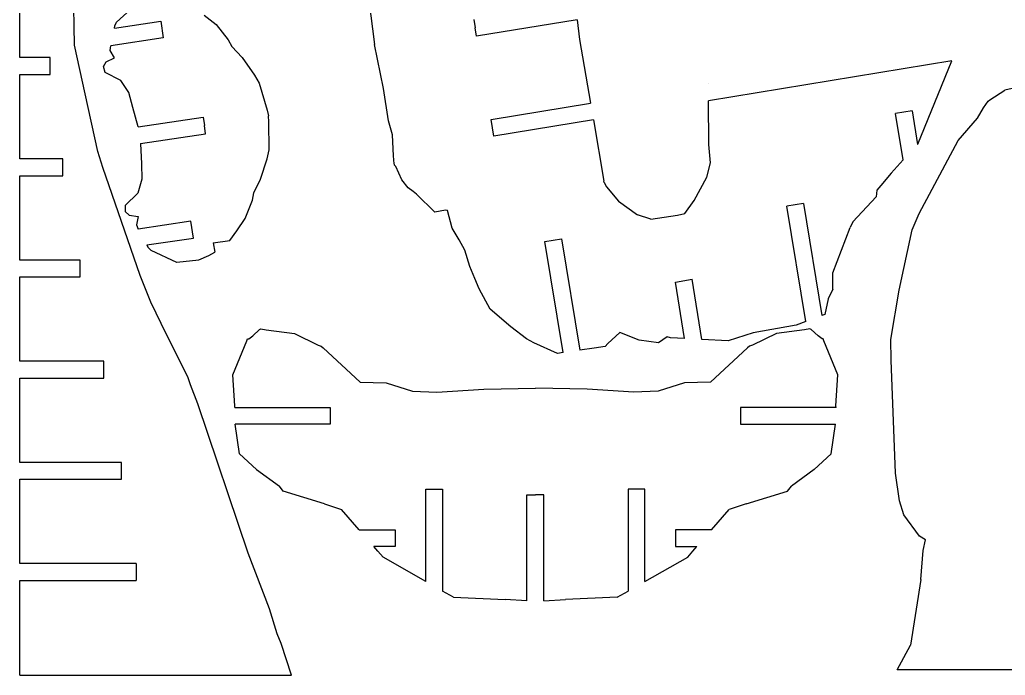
# Model space of a CAD drawing. Extents: x -403 to 998, y -258 to 587.
# Drawn here: x 71.4 to 287.7, y 47.8 to 191.6 of the extents above; entities that cross this region are included whole.
import ezdxf

# ---------------------------------------------------------------- set-up
doc = ezdxf.new("R2010")
doc.units = 0
doc.header["$MEASUREMENT"] = 0
doc.layers.add('LAYER_1', color=7, linetype='CONTINUOUS')

msp = doc.modelspace()

# ---------------------------------------------------------------- linework, layer by layer
at = {"layer": 'LAYER_1'}
for points in [[(71.3919, 183.2862), (71.3919, 183.2862), (71.3919, 201.7861), (71.3919, 201.7861)], [(83.4061, 186.0208), (83.4061, 186.0208), (83.1785, 198.4847), (83.1785, 198.4847)], [(92.6602, 191.0739), (92.6602, 191.0739), (97.2647, 195.2432), (97.2647, 195.2432)], [(148.0273, 195.8908), (148.0273, 195.8908), (149.2472, 186.1474), (149.2472, 186.1474)], [(111.9136, 192.5894), (111.9136, 192.5894), (114.4763, 190.5248), (114.4763, 190.5248)], [(92.1642, 189.7503), (92.1642, 189.7503), (102.3624, 191.2831), (102.3624, 191.2831)], [(92.2393, 190.2691), (92.2393, 190.2691), (92.6602, 191.0739), (92.6602, 191.0739)], [(102.3624, 191.2831), (102.3624, 191.2831), (102.9123, 187.6242), (102.9123, 187.6242)], [(114.4763, 190.5248), (114.4763, 190.5248), (117.1671, 187.174), (117.1671, 187.174)], [(171.0681, 191.6094), (171.0681, 191.6094), (171.3682, 189.7839), (171.3682, 189.7839)], [(193.7217, 191.5837), (193.7217, 191.5837), (171.6683, 187.9584), (171.6683, 187.9584)], [(193.7217, 191.5837), (193.7217, 191.5837), (194.2729, 187.2281), (194.2729, 187.2281)], [(92.1642, 189.7503), (92.1642, 189.7503), (92.2393, 190.2691), (92.2393, 190.2691)], [(171.6683, 187.9584), (171.6683, 187.9584), (171.3682, 189.7839), (171.3682, 189.7839)], [(102.9123, 187.6242), (102.9123, 187.6242), (91.3574, 185.8876), (91.3574, 185.8876)], [(117.1671, 187.174), (117.1671, 187.174), (117.9585, 185.7168), (117.9585, 185.7168)], [(151.2107, 176.5262), (151.2107, 176.5262), (149.2472, 186.1474), (149.2472, 186.1474)], [(194.2729, 187.2281), (194.2729, 187.2281), (196.669, 173.3201), (196.669, 173.3201)], [(85.7725, 175.3234), (85.7725, 175.3234), (83.4061, 186.0208), (83.4061, 186.0208)], [(91.2609, 184.8808), (91.2609, 184.8808), (91.3574, 185.8876), (91.3574, 185.8876)], [(92.1689, 183.2382), (92.1689, 183.2382), (91.2609, 184.8808), (91.2609, 184.8808)], [(117.9585, 185.7168), (117.9585, 185.7168), (120.2014, 183.2953), (120.2014, 183.2953)], [(78.1108, 183.2862), (78.1108, 183.2862), (71.3919, 183.2862), (71.3919, 183.2862)], [(78.1108, 179.5862), (78.1108, 179.5862), (78.1108, 183.2862), (78.1108, 183.2862)], [(89.764, 181.3225), (89.764, 181.3225), (90.3514, 182.3664), (90.3514, 182.3664)], [(90.3514, 182.3664), (90.3514, 182.3664), (92.1689, 183.2382), (92.1689, 183.2382)], [(120.2014, 183.2953), (120.2014, 183.2953), (122.9447, 179.4602), (122.9447, 179.4602)], [(275.9502, 182.6035), (275.9502, 182.6035), (222.5822, 173.8303), (222.5822, 173.8303)], [(268.5381, 164.2735), (268.5381, 164.2735), (275.9502, 182.6035), (275.9502, 182.6035)], [(71.3919, 161.0863), (71.3919, 161.0863), (71.3919, 179.5862), (71.3919, 179.5862)], [(71.3919, 179.5862), (71.3919, 179.5862), (78.1108, 179.5862), (78.1108, 179.5862)], [(90.1245, 180.0349), (90.1245, 180.0349), (89.764, 181.3225), (89.764, 181.3225)], [(93.5857, 178.2567), (93.5857, 178.2567), (90.1245, 180.0349), (90.1245, 180.0349)], [(95.3386, 175.6549), (95.3386, 175.6549), (93.5857, 178.2567), (93.5857, 178.2567)], [(122.9447, 179.4602), (122.9447, 179.4602), (123.9494, 177.6513), (123.9494, 177.6513)], [(123.9494, 177.6513), (123.9494, 177.6513), (125.6704, 171.7827), (125.6704, 171.7827)], [(222.5137, 177.5687), (222.5137, 177.5687), (222.4745, 177.5623), (222.4745, 177.5623)], [(88.5407, 162.6846), (88.5407, 162.6846), (85.7725, 175.3234), (85.7725, 175.3234)], [(96.255, 172.3549), (96.255, 172.3549), (95.3386, 175.6549), (95.3386, 175.6549)], [(152.3401, 169.4241), (152.3401, 169.4241), (151.2107, 176.5262), (151.2107, 176.5262)], [(284.3453, 173.9961), (284.3453, 173.9961), (287.6191, 176.1774), (287.6191, 176.1774)], [(289.2375, 176.4861), (289.2375, 176.4861), (287.6191, 176.1774), (287.6191, 176.1774)], [(174.8548, 169.7341), (174.8548, 169.7341), (196.669, 173.3201), (196.669, 173.3201)], [(222.6538, 164.2614), (222.6538, 164.2614), (222.5822, 173.8303), (222.5822, 173.8303)], [(282.9628, 172.2848), (282.9628, 172.2848), (283.9448, 173.7276), (283.9448, 173.7276)], [(283.9448, 173.7276), (283.9448, 173.7276), (284.3453, 173.9961), (284.3453, 173.9961)], [(97.372, 168.0838), (97.372, 168.0838), (96.255, 172.3549), (96.255, 172.3549)], [(125.6704, 171.7827), (125.6704, 171.7827), (125.9837, 170.5132), (125.9837, 170.5132)], [(267.2569, 171.5955), (267.2569, 171.5955), (263.606, 170.9954), (263.606, 170.9954)], [(265.2753, 160.8408), (265.2753, 160.8408), (263.606, 170.9954), (263.606, 170.9954)], [(267.2569, 171.5955), (267.2569, 171.5955), (268.4715, 164.207), (268.4715, 164.207)], [(281.5932, 169.9944), (281.5932, 169.9944), (282.9628, 172.2848), (282.9628, 172.2848)], [(97.372, 168.0838), (97.372, 168.0838), (111.6425, 170.2286), (111.6425, 170.2286)], [(111.6425, 170.2286), (111.6425, 170.2286), (111.9175, 168.3991), (111.9175, 168.3991)], [(126.0574, 169.2076), (126.0574, 169.2076), (125.9838, 170.5131), (125.9838, 170.5131)], [(126.1374, 163.0924), (126.1374, 163.0924), (126.0574, 169.2076), (126.0574, 169.2076)], [(153.2316, 166.3118), (153.2316, 166.3118), (152.3401, 169.4241), (152.3401, 169.4241)], [(175.455, 166.083), (175.455, 166.083), (174.8548, 169.7341), (174.8548, 169.7341)], [(197.2973, 169.6737), (197.2973, 169.6737), (175.455, 166.083), (175.455, 166.083)], [(197.2973, 169.6737), (197.2973, 169.6737), (199.6273, 156.1497), (199.6273, 156.1497)], [(277.3816, 165.1275), (277.3816, 165.1275), (281.5932, 169.9944), (281.5932, 169.9944)], [(112.1924, 166.5696), (112.1924, 166.5696), (111.9175, 168.3991), (111.9175, 168.3991)], [(97.9219, 164.4249), (97.9219, 164.4249), (112.1924, 166.5696), (112.1924, 166.5696)], [(97.9219, 164.4249), (97.9219, 164.4249), (98.1097, 160.0141), (98.1097, 160.0141)], [(153.4497, 161.7435), (153.4497, 161.7435), (153.2316, 166.3118), (153.2316, 166.3118)], [(268.8018, 149.0574), (268.8018, 149.0574), (277.3816, 165.1275), (277.3816, 165.1275)], [(89.6657, 159.2147), (89.6657, 159.2147), (88.5407, 162.6846), (88.5407, 162.6846)], [(125.7089, 161.068), (125.7089, 161.068), (126.1374, 163.0924), (126.1374, 163.0924)], [(222.9856, 160.1913), (222.9856, 160.1913), (222.6538, 164.2614), (222.6538, 164.2614)], [(268.5381, 164.2735), (268.5381, 164.2735), (268.4715, 164.207), (268.4715, 164.207)], [(80.8439, 161.0863), (80.8439, 161.0863), (71.3919, 161.0863), (71.3919, 161.0863)], [(80.8439, 157.3864), (80.8439, 157.3864), (80.8439, 161.0863), (80.8439, 161.0863)], [(124.2141, 156.596), (124.2141, 156.596), (125.7089, 161.068), (125.7089, 161.068)], [(153.6078, 159.9713), (153.6078, 159.9713), (153.4497, 161.7435), (153.4497, 161.7435)], [(222.1764, 157.0867), (222.1764, 157.0867), (222.9856, 160.1913), (222.9856, 160.1913)], [(265.2753, 160.8408), (265.2753, 160.8408), (262.6352, 157.9168), (262.6352, 157.9168)], [(97.8293, 135.5291), (97.8293, 135.5291), (89.6657, 159.2147), (89.6657, 159.2147)], [(98.1097, 160.0141), (98.1097, 160.0141), (98.2038, 156.5906), (98.2038, 156.5906)], [(153.6218, 159.8274), (153.6218, 159.8274), (153.6078, 159.9713), (153.6078, 159.9713)], [(153.6474, 159.7074), (153.6474, 159.7074), (153.6218, 159.8274), (153.6218, 159.8274)], [(153.9216, 159.3707), (153.9216, 159.3707), (153.6474, 159.7074), (153.6474, 159.7074)], [(155.2966, 156.4791), (155.2966, 156.4791), (153.9216, 159.3707), (153.9216, 159.3707)], [(71.3919, 138.8865), (71.3919, 138.8865), (71.3919, 157.3864), (71.3919, 157.3864)], [(71.3919, 157.3864), (71.3919, 157.3864), (80.8439, 157.3864), (80.8439, 157.3864)], [(98.2038, 156.5906), (98.2038, 156.5906), (97.2931, 153.5885), (97.2931, 153.5885)], [(122.7821, 153.6222), (122.7821, 153.6222), (124.2141, 156.596), (124.2141, 156.596)], [(156.6612, 154.6938), (156.6612, 154.6938), (155.2966, 156.4791), (155.2966, 156.4791)], [(199.686, 155.8627), (199.686, 155.8627), (199.6273, 156.1497), (199.6273, 156.1497)], [(199.686, 155.8627), (199.686, 155.8627), (200.1808, 154.9075), (200.1808, 154.9075)], [(219.4335, 151.9711), (219.4335, 151.9711), (222.1764, 157.0867), (222.1764, 157.0867)], [(262.6352, 157.9168), (262.6352, 157.9168), (260.4274, 155.2475), (260.4274, 155.2475)], [(122.454, 151.9967), (122.454, 151.9967), (122.7821, 153.6222), (122.7821, 153.6222)], [(157.7318, 153.9512), (157.7318, 153.9512), (156.6612, 154.6938), (156.6612, 154.6938)], [(158.4569, 153.3232), (158.4569, 153.3232), (157.7318, 153.9512), (157.7318, 153.9512)], [(200.1808, 154.9075), (200.1808, 154.9075), (202.8007, 151.8302), (202.8007, 151.8302)], [(259.5511, 154.1937), (259.5511, 154.1937), (259.3602, 152.741), (259.3602, 152.741)], [(260.4274, 155.2475), (260.4274, 155.2475), (259.5511, 154.1937), (259.5511, 154.1937)], [(97.2931, 153.5885), (97.2931, 153.5885), (94.5075, 150.8714), (94.5075, 150.8714)], [(120.867, 148.003), (120.867, 148.003), (122.454, 151.9967), (122.454, 151.9967)], [(162.4857, 149.3507), (162.4857, 149.3507), (158.4569, 153.3232), (158.4569, 153.3232)], [(202.8007, 151.8302), (202.8007, 151.8302), (207.0259, 148.7751), (207.0259, 148.7751)], [(217.3823, 149.0989), (217.3823, 149.0989), (219.4335, 151.9711), (219.4335, 151.9711)], [(259.3602, 152.741), (259.3602, 152.741), (254.2726, 147.2402), (254.2726, 147.2402)], [(94.5075, 150.8714), (94.5075, 150.8714), (94.5415, 149.5347), (94.5415, 149.5347)], [(94.5415, 149.5347), (94.5415, 149.5347), (95.4098, 148.7097), (95.4098, 148.7097)], [(164.8596, 149.8284), (164.8596, 149.8284), (162.4857, 149.3507), (162.4857, 149.3507)], [(165.2974, 149.7205), (165.2974, 149.7205), (164.8596, 149.8284), (164.8596, 149.8284)], [(166.338, 145.9014), (166.338, 145.9014), (165.2974, 149.7205), (165.2974, 149.7205)], [(243.4126, 151.2751), (243.4126, 151.2751), (239.7615, 150.6749), (239.7615, 150.6749)], [(243.9199, 125.3791), (243.9199, 125.3791), (239.7615, 150.6749), (239.7615, 150.6749)], [(243.4126, 151.2751), (243.4126, 151.2751), (247.4525, 126.6999), (247.4525, 126.6999)], [(95.4098, 148.7097), (95.4098, 148.7097), (97.4032, 148.4105), (97.4032, 148.4105)], [(97.4032, 148.4105), (97.4032, 148.4105), (97.0181, 146.5737), (97.0181, 146.5737)], [(108.9613, 147.3763), (108.9613, 147.3763), (97.4063, 145.6397), (97.4063, 145.6397)], [(109.5112, 143.7175), (109.5112, 143.7175), (108.9613, 147.3763), (108.9613, 147.3763)], [(119.0244, 145.2764), (119.0244, 145.2764), (120.867, 148.003), (120.867, 148.003)], [(209.9075, 147.8244), (209.9075, 147.8244), (207.0259, 148.7751), (207.0259, 148.7751)], [(209.9075, 147.8244), (209.9075, 147.8244), (215.777, 148.7493), (215.777, 148.7493)], [(215.777, 148.7493), (215.777, 148.7493), (217.3823, 149.0989), (217.3823, 149.0989)], [(254.2726, 147.2402), (254.2726, 147.2402), (253.6747, 146.0531), (253.6747, 146.0531)], [(267.2614, 145.5198), (267.2614, 145.5198), (268.8018, 149.0574), (268.8018, 149.0574)], [(97.0181, 146.5737), (97.0181, 146.5737), (97.4063, 145.6397), (97.4063, 145.6397)], [(117.546, 143.1765), (117.546, 143.1765), (119.0244, 145.2764), (119.0244, 145.2764)], [(167.8221, 143.3058), (167.8221, 143.3058), (166.338, 145.9014), (166.338, 145.9014)], [(249.8478, 136.1123), (249.8478, 136.1123), (253.6747, 146.0531), (253.6747, 146.0531)], [(264.4224, 132.2466), (264.4224, 132.2466), (267.2614, 145.5198), (267.2614, 145.5198)], [(99.313, 142.1848), (99.313, 142.1848), (109.5112, 143.7175), (109.5112, 143.7175)], [(113.8871, 142.6266), (113.8871, 142.6266), (117.546, 143.1765), (117.546, 143.1765)], [(169.1267, 141.0429), (169.1267, 141.0429), (167.8221, 143.3058), (167.8221, 143.3058)], [(186.6653, 142.928), (186.6653, 142.928), (190.3162, 143.5282), (190.3162, 143.5282)], [(190.6666, 118.5878), (190.6666, 118.5878), (186.6653, 142.928), (186.6653, 142.928)], [(190.3162, 143.5282), (190.3162, 143.5282), (194.3294, 119.1157), (194.3294, 119.1157)], [(99.313, 142.1848), (99.313, 142.1848), (99.5372, 141.711), (99.5372, 141.711)], [(99.5372, 141.711), (99.5372, 141.711), (100.1761, 141.0655), (100.1761, 141.0655)], [(100.1761, 141.0655), (100.1761, 141.0655), (105.8027, 138.4339), (105.8027, 138.4339)], [(113.8871, 142.6266), (113.8871, 142.6266), (114.1946, 140.5805), (114.1946, 140.5805)], [(170.2239, 137.4902), (170.2239, 137.4902), (169.1267, 141.0429), (169.1267, 141.0429)], [(84.6782, 138.8865), (84.6782, 138.8865), (71.3919, 138.8865), (71.3919, 138.8865)], [(84.6782, 135.1865), (84.6782, 135.1865), (84.6782, 138.8865), (84.6782, 138.8865)], [(105.8963, 138.423), (105.8963, 138.423), (110.7071, 138.9259), (110.7071, 138.9259)], [(110.7071, 138.9259), (110.7071, 138.9259), (112.9127, 139.846), (112.9127, 139.846)], [(112.9127, 139.846), (112.9127, 139.846), (114.1946, 140.5805), (114.1946, 140.5805)], [(105.8027, 138.4339), (105.8027, 138.4339), (105.8963, 138.423), (105.8963, 138.423)], [(171.2884, 134.858), (171.2884, 134.858), (170.2239, 137.4902), (170.2239, 137.4902)], [(71.3919, 116.6866), (71.3919, 116.6866), (71.3919, 135.1865), (71.3919, 135.1865)], [(71.3919, 135.1865), (71.3919, 135.1865), (84.6782, 135.1865), (84.6782, 135.1865)], [(100.1573, 129.6259), (100.1573, 129.6259), (97.8293, 135.5291), (97.8293, 135.5291)], [(172.269, 132.5812), (172.269, 132.5812), (171.2884, 134.858), (171.2884, 134.858)], [(215.3084, 134.0575), (215.3084, 134.0575), (218.9594, 134.6577), (218.9594, 134.6577)], [(221.1238, 121.4912), (221.1238, 121.4912), (218.9594, 134.6577), (218.9594, 134.6577)], [(249.8475, 132.526), (249.8475, 132.526), (249.8478, 136.1123), (249.8478, 136.1123)], [(174.6651, 128.0793), (174.6651, 128.0793), (172.269, 132.5812), (172.269, 132.5812)], [(217.3417, 121.6889), (217.3417, 121.6889), (215.3084, 134.0575), (215.3084, 134.0575)], [(249.8475, 132.526), (249.8475, 132.526), (248.8264, 130.3658), (248.8264, 130.3658)], [(262.6002, 121.4688), (262.6002, 121.4688), (264.4224, 132.2466), (264.4224, 132.2466)], [(248.8264, 130.3658), (248.8264, 130.3658), (248.1268, 126.952), (248.1268, 126.952)], [(103.5894, 122.5474), (103.5894, 122.5474), (100.1573, 129.6259), (100.1573, 129.6259)], [(179.2201, 124.2412), (179.2201, 124.2412), (174.6651, 128.0793), (174.6651, 128.0793)], [(248.1268, 126.952), (248.1268, 126.952), (247.4525, 126.6999), (247.4525, 126.6999)], [(122.5247, 122.2865), (122.5247, 122.2865), (124.045, 123.6515), (124.045, 123.6515)], [(124.045, 123.6515), (124.045, 123.6515), (124.3162, 123.8085), (124.3162, 123.8085)], [(124.3162, 123.8085), (124.3162, 123.8085), (125.5047, 123.5391), (125.5047, 123.5391)], [(125.5047, 123.5391), (125.5047, 123.5391), (131.6724, 122.7974), (131.6724, 122.7974)], [(182.6239, 121.6137), (182.6239, 121.6137), (179.2201, 124.2412), (179.2201, 124.2412)], [(241.8509, 124.6054), (241.8509, 124.6054), (232.413, 122.8928), (232.413, 122.8928)], [(243.6368, 123.5391), (243.6368, 123.5391), (237.4692, 122.7974), (237.4692, 122.7974)], [(243.9199, 125.3791), (243.9199, 125.3791), (241.8509, 124.6054), (241.8509, 124.6054)], [(244.8254, 123.8085), (244.8254, 123.8085), (243.6368, 123.5391), (243.6368, 123.5391)], [(245.0965, 123.6515), (245.0965, 123.6515), (244.8254, 123.8085), (244.8254, 123.8085)], [(246.6168, 122.2865), (246.6168, 122.2865), (245.0965, 123.6515), (245.0965, 123.6515)], [(108.2892, 113.288), (108.2892, 113.288), (103.5894, 122.5474), (103.5894, 122.5474)], [(118.2064, 113.7083), (118.2064, 113.7083), (121.271, 121.1443), (121.271, 121.1443)], [(121.271, 121.1443), (121.271, 121.1443), (121.4055, 121.5828), (121.4055, 121.5828)], [(121.4055, 121.5828), (121.4055, 121.5828), (121.649, 121.6059), (121.649, 121.6059)], [(121.649, 121.6059), (121.649, 121.6059), (122.5247, 122.2865), (122.5247, 122.2865)], [(131.6724, 122.7974), (131.6724, 122.7974), (136.902, 120.2189), (136.902, 120.2189)], [(184.218, 120.7409), (184.218, 120.7409), (182.6239, 121.6137), (182.6239, 121.6137)], [(203.0924, 122.9926), (203.0924, 122.9926), (200.5106, 120.5653), (200.5106, 120.5653)], [(207.368, 121.2853), (207.368, 121.2853), (203.0924, 122.9926), (203.0924, 122.9926)], [(211.5723, 120.7036), (211.5723, 120.7036), (207.368, 121.2853), (207.368, 121.2853)], [(213.5285, 122.0428), (213.5285, 122.0428), (211.5723, 120.7036), (211.5723, 120.7036)], [(214.2551, 121.8504), (214.2551, 121.8504), (213.5285, 122.0428), (213.5285, 122.0428)], [(217.3417, 121.6889), (217.3417, 121.6889), (214.2551, 121.8504), (214.2551, 121.8504)], [(226.9156, 121.1882), (226.9156, 121.1882), (221.1238, 121.4912), (221.1238, 121.4912)], [(232.413, 122.8928), (232.413, 122.8928), (226.9156, 121.1882), (226.9156, 121.1882)], [(237.4692, 122.7974), (237.4692, 122.7974), (232.2396, 120.2189), (232.2396, 120.2189)], [(247.4926, 121.6059), (247.4926, 121.6059), (246.6168, 122.2865), (246.6168, 122.2865)], [(247.736, 121.5828), (247.736, 121.5828), (247.4926, 121.6059), (247.4926, 121.6059)], [(247.8705, 121.1443), (247.8705, 121.1443), (247.736, 121.5828), (247.736, 121.5828)], [(250.9351, 113.7083), (250.9351, 113.7083), (247.8705, 121.1443), (247.8705, 121.1443)], [(262.6637, 116.9002), (262.6637, 116.9002), (262.6002, 121.4688), (262.6002, 121.4688)], [(136.902, 120.2189), (136.902, 120.2189), (137.5775, 120.0203), (137.5775, 120.0203)], [(137.5775, 120.0203), (137.5775, 120.0203), (137.9981, 119.6617), (137.9981, 119.6617)], [(137.9981, 119.6617), (137.9981, 119.6617), (146.1491, 112.0679), (146.1491, 112.0679)], [(189.4481, 118.4122), (189.4481, 118.4122), (184.218, 120.7409), (184.218, 120.7409)], [(197.4775, 119.5695), (197.4775, 119.5695), (194.3294, 119.1157), (194.3294, 119.1157)], [(199.9001, 119.9279), (199.9001, 119.9279), (197.4775, 119.5695), (197.4775, 119.5695)], [(200.5106, 120.5653), (200.5106, 120.5653), (199.9001, 119.9279), (199.9001, 119.9279)], [(231.1435, 119.6617), (231.1435, 119.6617), (222.9924, 112.0679), (222.9924, 112.0679)], [(231.564, 120.0203), (231.564, 120.0203), (231.1435, 119.6617), (231.1435, 119.6617)], [(232.2396, 120.2189), (232.2396, 120.2189), (231.564, 120.0203), (231.564, 120.0203)], [(190.6666, 118.5878), (190.6666, 118.5878), (189.4481, 118.4122), (189.4481, 118.4122)], [(263.6382, 92.1092), (263.6382, 92.1092), (262.6637, 116.9002), (262.6637, 116.9002)], [(89.8907, 116.6866), (89.8907, 116.6866), (71.3919, 116.6866), (71.3919, 116.6866)], [(89.8907, 112.9866), (89.8907, 112.9866), (89.8907, 116.6866), (89.8907, 116.6866)], [(71.3919, 94.4867), (71.3919, 94.4867), (71.3919, 112.9866), (71.3919, 112.9866)], [(71.3919, 112.9866), (71.3919, 112.9866), (89.8907, 112.9866), (89.8907, 112.9866)], [(108.8814, 111.5078), (108.8814, 111.5078), (108.2892, 113.288), (108.2892, 113.288)], [(118.6087, 106.8975), (118.6087, 106.8975), (118.2064, 113.7083), (118.2064, 113.7083)], [(250.5328, 106.8975), (250.5328, 106.8975), (250.9351, 113.7083), (250.9351, 113.7083)], [(110.5031, 107.3342), (110.5031, 107.3342), (108.8814, 111.5078), (108.8814, 111.5078)], [(146.1491, 112.0679), (146.1491, 112.0679), (151.8225, 111.9391), (151.8225, 111.9391)], [(151.8225, 111.9391), (151.8225, 111.9391), (157.6273, 110.1544), (157.6273, 110.1544)], [(162.9801, 109.8714), (162.9801, 109.8714), (173.2288, 110.5884), (173.2288, 110.5884)], [(173.2288, 110.5884), (173.2288, 110.5884), (184.5707, 110.7697), (184.5707, 110.7697)], [(195.9127, 110.5884), (195.9127, 110.5884), (184.5709, 110.7697), (184.5709, 110.7697)], [(206.1615, 109.8714), (206.1615, 109.8714), (195.9127, 110.5884), (195.9127, 110.5884)], [(217.3191, 111.9391), (217.3191, 111.9391), (211.5143, 110.1544), (211.5143, 110.1544)], [(222.9924, 112.0679), (222.9924, 112.0679), (217.3191, 111.9391), (217.3191, 111.9391)], [(157.6273, 110.1544), (157.6273, 110.1544), (162.9801, 109.8714), (162.9801, 109.8714)], [(211.5143, 110.1544), (211.5143, 110.1544), (206.1615, 109.8714), (206.1615, 109.8714)], [(121.5652, 74.6112), (121.5652, 74.6112), (110.5031, 107.3342), (110.5031, 107.3342)], [(118.5796, 106.5547), (118.5796, 106.5547), (118.6087, 106.8975), (118.6087, 106.8975)], [(118.5796, 106.5547), (118.5796, 106.5547), (139.5502, 106.5547), (139.5502, 106.5547)], [(139.5502, 106.5547), (139.5502, 106.5547), (139.5502, 102.8548), (139.5502, 102.8548)], [(250.5619, 106.5547), (250.5619, 106.5547), (229.5913, 106.5547), (229.5913, 106.5547)], [(229.5913, 106.5547), (229.5913, 106.5547), (229.5913, 102.8548), (229.5913, 102.8548)], [(250.5619, 106.5547), (250.5619, 106.5547), (250.5328, 106.8975), (250.5328, 106.8975)], [(119.6309, 96.3794), (119.6309, 96.3794), (118.7068, 102.8548), (118.7068, 102.8548)], [(139.5502, 102.8548), (139.5502, 102.8548), (118.7068, 102.8548), (118.7068, 102.8548)], [(229.5913, 102.8548), (229.5913, 102.8548), (250.4348, 102.8548), (250.4348, 102.8548)], [(249.5106, 96.3794), (249.5106, 96.3794), (250.4348, 102.8548), (250.4348, 102.8548)], [(123.3451, 92.9215), (123.3451, 92.9215), (119.6309, 96.3794), (119.6309, 96.3794)], [(245.7965, 92.9215), (245.7965, 92.9215), (249.5106, 96.3794), (249.5106, 96.3794)], [(93.7445, 94.4867), (93.7445, 94.4867), (71.3919, 94.4867), (71.3919, 94.4867)], [(93.7445, 90.7868), (93.7445, 90.7868), (93.7445, 94.4867), (93.7445, 94.4867)], [(123.3451, 92.9215), (123.3451, 92.9215), (128.3818, 89.2531), (128.3818, 89.2531)], [(245.7965, 92.9215), (245.7965, 92.9215), (240.7597, 89.2531), (240.7597, 89.2531)], [(264.5325, 86.0713), (264.5325, 86.0713), (263.6382, 92.1092), (263.6382, 92.1092)], [(71.3919, 72.2869), (71.3919, 72.2869), (71.3919, 90.7868), (71.3919, 90.7868)], [(71.3919, 90.7868), (71.3919, 90.7868), (93.7445, 90.7868), (93.7445, 90.7868)], [(129.2042, 88.1965), (129.2042, 88.1965), (128.3818, 89.2531), (128.3818, 89.2531)], [(239.9373, 88.1965), (239.9373, 88.1965), (240.7597, 89.2531), (240.7597, 89.2531)], [(138.3209, 85.4399), (138.3209, 85.4399), (129.2042, 88.1965), (129.2042, 88.1965)], [(160.5209, 68.3499), (160.5209, 68.3499), (160.5209, 88.6012), (160.5209, 88.6012)], [(160.5209, 88.6012), (160.5209, 88.6012), (164.2208, 88.6012), (164.2208, 88.6012)], [(164.2208, 88.6012), (164.2208, 88.6012), (164.2208, 66.2563), (164.2208, 66.2563)], [(182.7207, 64.1104), (182.7207, 64.1104), (182.7207, 87.3772), (182.7207, 87.3772)], [(182.7207, 87.3772), (182.7207, 87.3772), (184.5708, 87.3772), (184.5708, 87.3772)], [(186.4208, 87.3772), (186.4208, 87.3772), (184.5708, 87.3772), (184.5708, 87.3772)], [(186.4208, 64.1104), (186.4208, 64.1104), (186.4208, 87.3772), (186.4208, 87.3772)], [(208.6207, 88.6012), (208.6207, 88.6012), (204.9207, 88.6012), (204.9207, 88.6012)], [(204.9207, 88.6012), (204.9207, 88.6012), (204.9207, 66.2563), (204.9207, 66.2563)], [(208.6207, 68.3499), (208.6207, 68.3499), (208.6207, 88.6012), (208.6207, 88.6012)], [(230.8206, 85.4399), (230.8206, 85.4399), (239.9373, 88.1965), (239.9373, 88.1965)], [(138.3209, 85.4399), (138.3209, 85.4399), (142.021, 84.1921), (142.021, 84.1921)], [(230.8206, 85.4399), (230.8206, 85.4399), (227.1206, 84.1921), (227.1206, 84.1921)], [(265.4586, 83.0116), (265.4586, 83.0116), (264.5325, 86.0713), (264.5325, 86.0713)], [(145.8889, 79.7299), (145.8889, 79.7299), (142.021, 84.1921), (142.021, 84.1921)], [(223.2526, 79.7299), (223.2526, 79.7299), (227.1206, 84.1921), (227.1206, 84.1921)], [(268.8947, 78.3114), (268.8947, 78.3114), (265.4586, 83.0116), (265.4586, 83.0116)], [(145.8889, 79.7299), (145.8889, 79.7299), (153.802, 79.7299), (153.802, 79.7299)], [(153.802, 79.7299), (153.802, 79.7299), (153.802, 76.03), (153.802, 76.03)], [(215.3395, 79.7299), (215.3395, 79.7299), (215.3395, 76.03), (215.3395, 76.03)], [(223.2526, 79.7299), (223.2526, 79.7299), (215.3395, 79.7299), (215.3395, 79.7299)], [(270.221, 77.4995), (270.221, 77.4995), (268.8947, 78.3114), (268.8947, 78.3114)], [(149.9764, 75.0145), (149.9764, 75.0145), (149.0961, 76.03), (149.0961, 76.03)], [(153.802, 76.03), (153.802, 76.03), (149.0961, 76.03), (149.0961, 76.03)], [(215.3395, 76.03), (215.3395, 76.03), (220.0454, 76.03), (220.0454, 76.03)], [(219.1652, 75.0145), (219.1652, 75.0145), (220.0454, 76.03), (220.0454, 76.03)], [(269.6892, 75.1798), (269.6892, 75.1798), (270.221, 77.4995), (270.221, 77.4995)], [(126.2505, 62.394), (126.2505, 62.394), (121.5652, 74.6112), (121.5652, 74.6112)], [(151.138, 73.6814), (151.138, 73.6814), (149.9764, 75.0145), (149.9764, 75.0145)], [(160.5209, 68.3499), (160.5209, 68.3499), (151.138, 73.6814), (151.138, 73.6814)], [(208.6207, 68.3499), (208.6207, 68.3499), (218.0035, 73.6814), (218.0035, 73.6814)], [(218.0035, 73.6814), (218.0035, 73.6814), (219.1652, 75.0145), (219.1652, 75.0145)], [(269.1758, 68.7947), (269.1758, 68.7947), (269.6892, 75.1798), (269.6892, 75.1798)], [(96.9243, 72.2869), (96.9243, 72.2869), (71.3919, 72.2869), (71.3919, 72.2869)], [(96.9243, 72.2869), (96.9243, 72.2869), (96.9243, 68.5868), (96.9243, 68.5868)], [(71.3919, 47.8037), (71.3919, 47.8037), (71.3919, 68.5868), (71.3919, 68.5868)], [(71.3919, 68.5868), (71.3919, 68.5868), (96.9243, 68.5868), (96.9243, 68.5868)], [(269.1758, 68.7947), (269.1758, 68.7947), (266.9409, 54.4135), (266.9409, 54.4135)], [(166.5929, 64.9402), (166.5929, 64.9402), (164.2208, 66.2563), (164.2208, 66.2563)], [(166.5929, 64.9402), (166.5929, 64.9402), (177.9184, 64.4365), (177.9184, 64.4365)], [(202.5487, 64.9402), (202.5487, 64.9402), (191.2232, 64.4365), (191.2232, 64.4365)], [(202.5487, 64.9402), (202.5487, 64.9402), (204.9207, 66.2563), (204.9207, 66.2563)], [(182.7207, 64.1104), (182.7207, 64.1104), (177.9184, 64.4365), (177.9184, 64.4365)], [(186.4208, 64.1104), (186.4208, 64.1104), (191.2232, 64.4365), (191.2232, 64.4365)], [(127.9007, 56.9216), (127.9007, 56.9216), (126.2505, 62.394), (126.2505, 62.394)], [(128.7557, 54.7664), (128.7557, 54.7664), (127.9007, 56.9216), (127.9007, 56.9216)], [(131.0147, 47.8037), (131.0147, 47.8037), (128.7557, 54.7664), (128.7557, 54.7664)], [(263.9738, 48.9994), (263.9738, 48.9994), (266.9409, 54.4135), (266.9409, 54.4135)], [(71.3919, 47.8037), (71.3919, 47.8037), (131.0147, 47.8037), (131.0147, 47.8037)], [(325.8798, 48.9994), (325.8798, 48.9994), (263.9738, 48.9994), (263.9738, 48.9994)]]:
    msp.add_open_spline(points, degree=3, dxfattribs=at)

doc.saveas('drawing.dxf')
